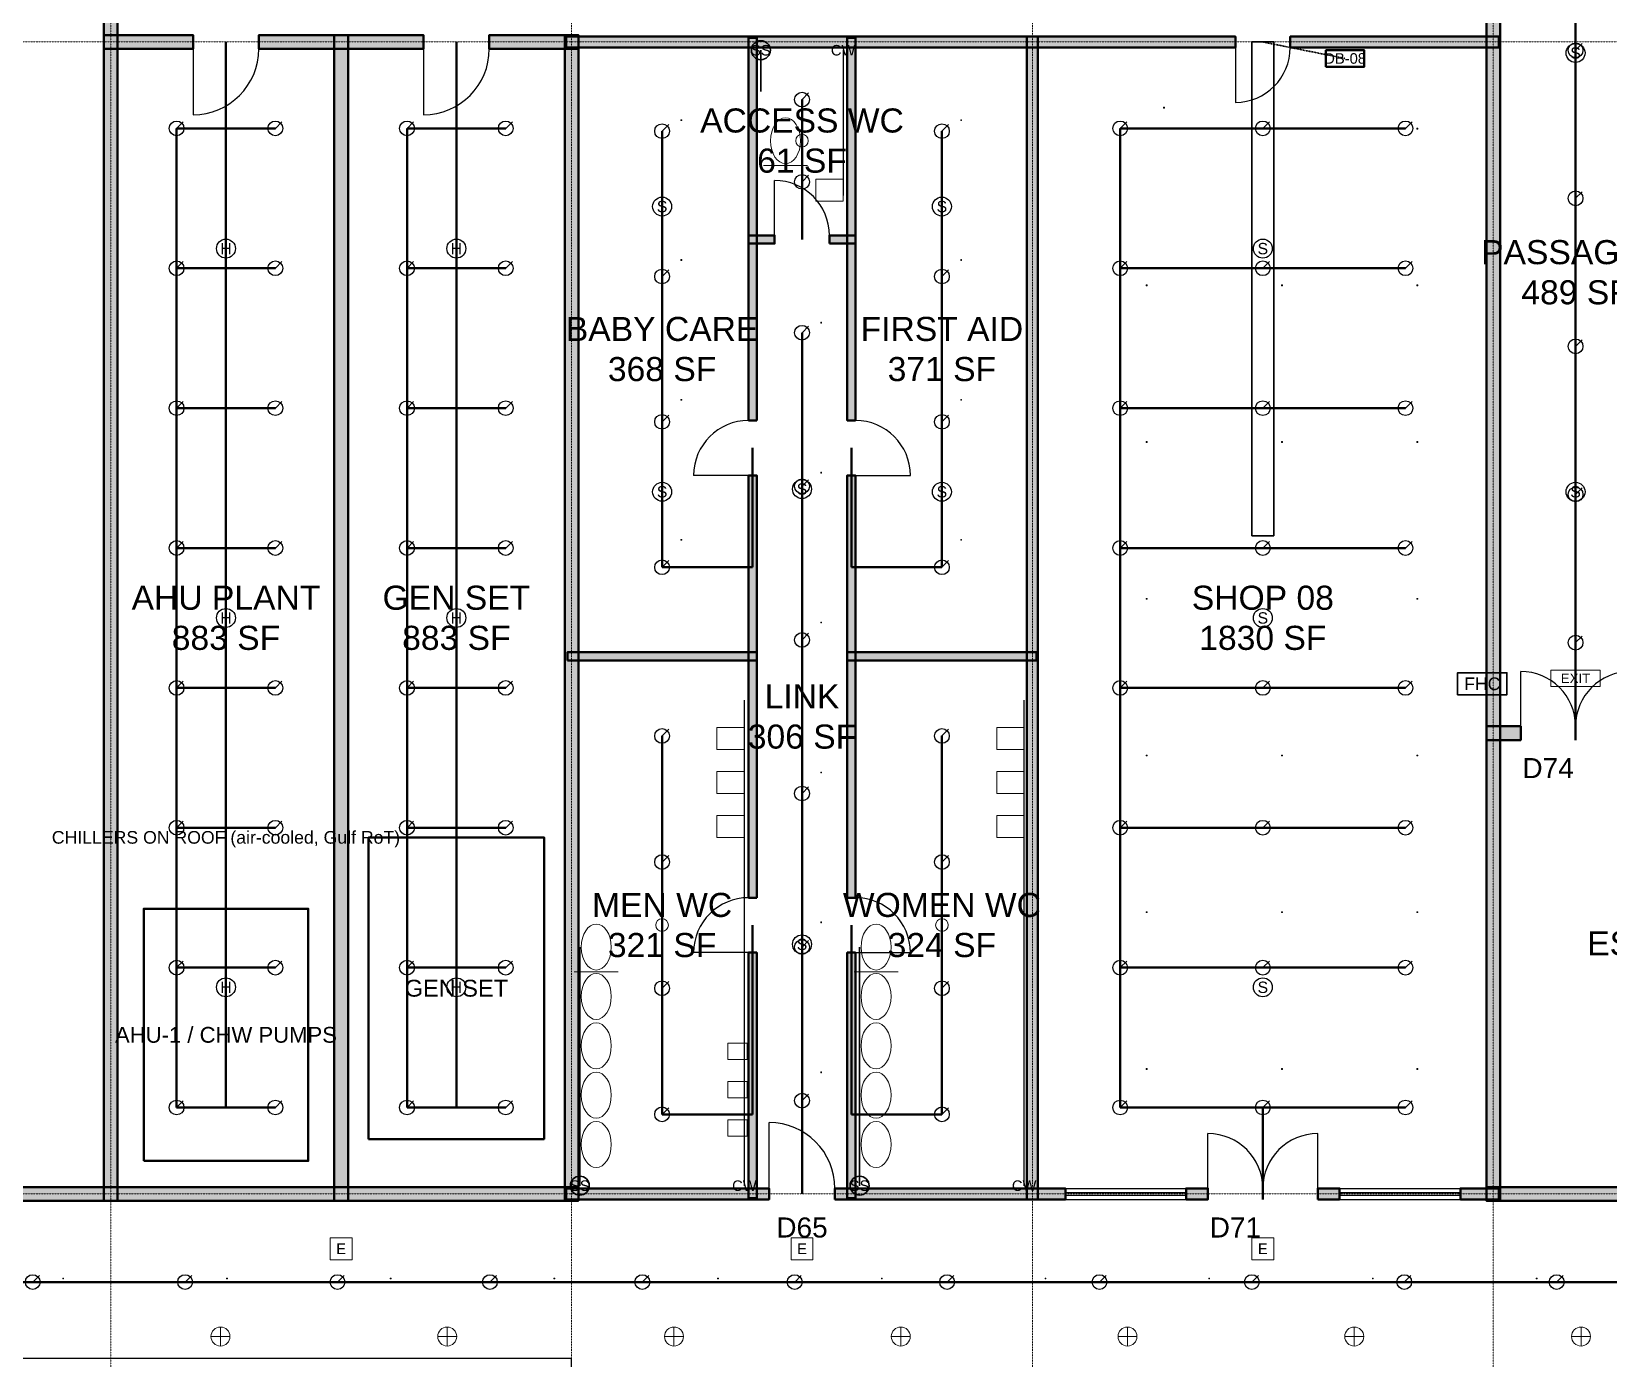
# Model space of a CAD drawing. Header units: inches. Extents: x -108 to 4832, y -12 to 3555.
# Drawn here: x 2471 to 3602, y 1961 to 2913 of the extents above; entities that cross this region are included whole.
import ezdxf
from ezdxf.enums import TextEntityAlignment as Align

# ---------------------------------------------------------------- set-up
doc = ezdxf.new("R2010")
doc.units = ezdxf.units.IN
doc.header["$LTSCALE"] = 0.03937
doc.header["$MEASUREMENT"] = 0
doc.linetypes.add('CENTER', pattern=[5.08, 3.175, -0.635, 0.635, -0.635])
doc.linetypes.add('DASHED', pattern=[1.524, 1.27, -0.254])
for name, color, linetype, lineweight in [('A-ANNO-SYMB', 2, 'Continuous', 18), ('A-AREA-IDEN', 2, 'Continuous', 18), ('A-DOOR', 3, 'Continuous', 25), ('A-FLOR-OTLN', 253, 'Continuous', 25), ('A-GLAZ', 4, 'Continuous', 25), ('A-WALL', 7, 'Continuous', 50), ('A-WALL-PATT', 8, 'Continuous', 9), ('E-ANNO-TEXT', 52, 'Continuous', 18), ('E-DB', 6, 'Continuous', 50), ('E-FALM', 230, 'Continuous', 25), ('E-LITE', 2, 'Continuous', 18), ('E-LITE-EMER', 40, 'Continuous', 18), ('E-TRAY', 210, 'DASHED', 35), ('FP-ANNO-TEXT', 14, 'Continuous', 18), ('FP-HOSE', 20, 'Continuous', 35), ('FP-SPRK-HEAD', 1, 'Continuous', 25), ('FP-SPRK-PIPE', 12, 'Continuous', 50), ('M-ANNO-TEXT', 150, 'Continuous', 18), ('M-HVAC-EQPT', 30, 'Continuous', 50), ('M-HVAC-RCG', 3, 'Continuous', 18), ('M-HVAC-SAD', 5, 'Continuous', 35), ('M-HVAC-SCD', 4, 'Continuous', 18), ('P-ANNO-TEXT', 94, 'Continuous', 18), ('P-DCW', 160, 'Continuous', 25), ('P-FIXT', 90, 'Continuous', 18), ('P-SANR', 34, 'Continuous', 35), ('S-GRID', 1, 'CENTER', 13)]:
    doc.layers.add(name, color=color, linetype=linetype, lineweight=lineweight)
doc.styles.add('NCS-ARIAL', font='arial.ttf')

msp = doc.modelspace()

# ---------------------------------------------------------------- hatches: boundary and pattern name
at = {"layer": 'A-WALL-PATT'}
for points in [[(2532.48031, 2073.8189), (2532.48031, 2964.56693), (2522.6378, 2964.56693), (2522.6378, 2073.8189)], [(3524.6063, 2073.8189), (3524.6063, 2964.56693), (3514.76378, 2964.56693), (3514.76378, 2073.8189)], [(2522.6378, 2900.59055), (2586.61417, 2900.59055), (2586.61417, 2910.43307), (2522.6378, 2910.43307)], [(2633.85827, 2900.59055), (2751.9685, 2900.59055), (2751.9685, 2910.43307), (2633.85827, 2910.43307)], [(2697.83465, 2073.8189), (2697.83465, 2910.43307), (2687.99213, 2910.43307), (2687.99213, 2073.8189)], [(2799.2126, 2900.59055), (2863.18898, 2900.59055), (2863.18898, 2910.43307), (2799.2126, 2910.43307)], [(2863.18898, 2073.8189), (2863.18898, 2910.43307), (2853.34646, 2910.43307), (2853.34646, 2073.8189)], [(2854.33071, 2901.5748), (3334.64567, 2901.5748), (3334.64567, 2909.44882), (2854.33071, 2909.44882)], [(2991.14173, 2633.85827), (2991.14173, 2908.46457), (2985.23622, 2908.46457), (2985.23622, 2633.85827)], [(3062.00787, 2633.85827), (3062.00787, 2908.46457), (3056.10236, 2908.46457), (3056.10236, 2633.85827)], [(3192.91339, 2074.80315), (3192.91339, 2909.44882), (3185.03937, 2909.44882), (3185.03937, 2074.80315)], [(3374.01575, 2901.5748), (3523.62205, 2901.5748), (3523.62205, 2909.44882), (3374.01575, 2909.44882)], [(2985.23622, 2760.82677), (3003.93701, 2760.82677), (3003.93701, 2766.73228), (2985.23622, 2766.73228)], [(3043.30709, 2760.82677), (3062.00787, 2760.82677), (3062.00787, 2766.73228), (3043.30709, 2766.73228)], [(2991.14173, 2291.33858), (2991.14173, 2594.48819), (2985.23622, 2594.48819), (2985.23622, 2291.33858)], [(3062.00787, 2291.33858), (3062.00787, 2594.48819), (3056.10236, 2594.48819), (3056.10236, 2291.33858)], [(2855.31496, 2461.61417), (2991.14173, 2461.61417), (2991.14173, 2467.51969), (2855.31496, 2467.51969)], [(3056.10236, 2461.61417), (3191.92913, 2461.61417), (3191.92913, 2467.51969), (3056.10236, 2467.51969)], [(3514.76378, 2404.52756), (3539.37008, 2404.52756), (3539.37008, 2414.37008), (3514.76378, 2414.37008)], [(2991.14173, 2075.7874), (2991.14173, 2251.9685), (2985.23622, 2251.9685), (2985.23622, 2075.7874)], [(3062.00787, 2075.7874), (3062.00787, 2251.9685), (3056.10236, 2251.9685), (3056.10236, 2075.7874)], [(1861.22047, 2073.8189), (2863.18898, 2073.8189), (2863.18898, 2083.66142), (1861.22047, 2083.66142)], [(2854.33071, 2074.80315), (3000, 2074.80315), (3000, 2082.67717), (2854.33071, 2082.67717)], [(3047.24409, 2074.80315), (3212.59843, 2074.80315), (3212.59843, 2082.67717), (3047.24409, 2082.67717)], [(3299.2126, 2074.80315), (3314.96063, 2074.80315), (3314.96063, 2082.67717), (3299.2126, 2082.67717)], [(3393.70079, 2074.80315), (3409.44882, 2074.80315), (3409.44882, 2082.67717), (3393.70079, 2082.67717)], [(3496.06299, 2074.80315), (3523.62205, 2074.80315), (3523.62205, 2082.67717), (3496.06299, 2082.67717)], [(3514.76378, 2073.8189), (3645.66929, 2073.8189), (3645.66929, 2083.66142), (3514.76378, 2083.66142)]]:
    msp.add_hatch(color=256, dxfattribs=at).paths.add_polyline_path(points)

# ---------------------------------------------------------------- linework, layer by layer
at = {"layer": 'A-DOOR'}
for p, q in [((2586.61417, 2900.59055), (2586.61417, 2853.34646)), ((2751.9685, 2900.59055), (2751.9685, 2853.34646)), ((3334.64567, 2901.5748), (3334.64567, 2862.20472)), ((3003.93701, 2766.73228), (3003.93701, 2806.10236)), ((2985.23622, 2594.48819), (2945.86614, 2594.48819)), ((3062.00787, 2594.48819), (3101.37795, 2594.48819)), ((3539.37008, 2414.37008), (3539.37008, 2453.74016)), ((2985.23622, 2251.9685), (2945.86614, 2251.9685)), ((3062.00787, 2251.9685), (3101.37795, 2251.9685)), ((3000, 2082.67717), (3000, 2129.92126)), ((3314.96063, 2082.67717), (3314.96063, 2122.04724)), ((3393.70079, 2082.67717), (3393.70079, 2122.04724))]:
    msp.add_line(p, q, dxfattribs=at)
for centre, radius, start, end in [((2586.61417, 2900.59055), 47.24409, -90, 0), ((2751.9685, 2900.59055), 47.24409, -90, 0), ((3334.64567, 2901.5748), 39.37008, -90, 0), ((3003.93701, 2766.73228), 39.37008, 0, 90), ((2985.23622, 2594.48819), 39.37008, 90, 180), ((3062.00787, 2594.48819), 39.37008, 0, 90), ((3539.37008, 2414.37008), 39.37008, 0, 90), ((3618.11024, 2414.37008), 39.37008, 90, 180), ((2985.23622, 2251.9685), 39.37008, 90, 180), ((3062.00787, 2251.9685), 39.37008, 0, 90), ((3000, 2082.67717), 47.24409, 0, 90), ((3314.96063, 2082.67717), 39.37008, 0, 90), ((3393.70079, 2082.67717), 39.37008, 90, 180)]:
    msp.add_arc(centre, radius, start, end, dxfattribs=at)
at = {"layer": 'A-FLOR-OTLN'}
msp.add_lwpolyline([(1866.14173, 1724.40945), (2858.26772, 1724.40945), (2858.26772, 1960.62992), (1866.14173, 1960.62992)], close=True, dxfattribs=at)
at = {"layer": 'A-GLAZ'}
for p, q in [((3212.59843, 2082.67717), (3299.2126, 2082.67717)), ((3409.44882, 2082.67717), (3496.06299, 2082.67717)), ((3212.59843, 2079.72441), (3299.2126, 2079.72441)), ((3212.59843, 2077.75591), (3299.2126, 2077.75591)), ((3212.59843, 2074.80315), (3299.2126, 2074.80315)), ((3409.44882, 2079.72441), (3496.06299, 2079.72441)), ((3409.44882, 2077.75591), (3496.06299, 2077.75591)), ((3409.44882, 2074.80315), (3496.06299, 2074.80315))]:
    msp.add_line(p, q, dxfattribs=at)
at = {"layer": 'A-WALL'}
for p, q in [((2586.61417, 2900.59055), (2586.61417, 2910.43307)), ((2633.85827, 2900.59055), (2633.85827, 2910.43307)), ((2751.9685, 2900.59055), (2751.9685, 2910.43307)), ((2799.2126, 2900.59055), (2799.2126, 2910.43307)), ((3334.64567, 2901.5748), (3334.64567, 2909.44882)), ((3374.01575, 2901.5748), (3374.01575, 2909.44882)), ((3003.93701, 2760.82677), (3003.93701, 2766.73228)), ((3043.30709, 2760.82677), (3043.30709, 2766.73228)), ((2991.14173, 2633.85827), (2985.23622, 2633.85827)), ((3062.00787, 2633.85827), (3056.10236, 2633.85827)), ((2991.14173, 2594.48819), (2985.23622, 2594.48819)), ((3062.00787, 2594.48819), (3056.10236, 2594.48819)), ((3539.37008, 2404.52756), (3539.37008, 2414.37008)), ((3578.74016, 2404.52756), (3578.74016, 2414.37008)), ((3578.74016, 2404.52756), (3578.74016, 2414.37008)), ((2991.14173, 2291.33858), (2985.23622, 2291.33858)), ((3062.00787, 2291.33858), (3056.10236, 2291.33858)), ((2991.14173, 2251.9685), (2985.23622, 2251.9685)), ((3062.00787, 2251.9685), (3056.10236, 2251.9685)), ((3000, 2074.80315), (3000, 2082.67717)), ((3047.24409, 2074.80315), (3047.24409, 2082.67717)), ((3212.59843, 2074.80315), (3212.59843, 2082.67717)), ((3299.2126, 2074.80315), (3299.2126, 2082.67717)), ((3314.96063, 2074.80315), (3314.96063, 2082.67717)), ((3354.33071, 2074.80315), (3354.33071, 2082.67717)), ((3354.33071, 2074.80315), (3354.33071, 2082.67717)), ((3393.70079, 2074.80315), (3393.70079, 2082.67717)), ((3409.44882, 2074.80315), (3409.44882, 2082.67717)), ((3496.06299, 2074.80315), (3496.06299, 2082.67717))]:
    msp.add_line(p, q, dxfattribs=at)
for points in [[(2532.48031, 2073.8189), (2532.48031, 2964.56693), (2522.6378, 2964.56693), (2522.6378, 2073.8189)], [(3524.6063, 2073.8189), (3524.6063, 2964.56693), (3514.76378, 2964.56693), (3514.76378, 2073.8189)], [(2522.6378, 2900.59055), (2586.61417, 2900.59055), (2586.61417, 2910.43307), (2522.6378, 2910.43307)], [(2633.85827, 2900.59055), (2751.9685, 2900.59055), (2751.9685, 2910.43307), (2633.85827, 2910.43307)], [(2697.83465, 2073.8189), (2697.83465, 2910.43307), (2687.99213, 2910.43307), (2687.99213, 2073.8189)], [(2799.2126, 2900.59055), (2863.18898, 2900.59055), (2863.18898, 2910.43307), (2799.2126, 2910.43307)], [(2863.18898, 2073.8189), (2863.18898, 2910.43307), (2853.34646, 2910.43307), (2853.34646, 2073.8189)], [(2854.33071, 2901.5748), (3334.64567, 2901.5748), (3334.64567, 2909.44882), (2854.33071, 2909.44882)], [(2991.14173, 2633.85827), (2991.14173, 2908.46457), (2985.23622, 2908.46457), (2985.23622, 2633.85827)], [(3062.00787, 2633.85827), (3062.00787, 2908.46457), (3056.10236, 2908.46457), (3056.10236, 2633.85827)], [(3192.91339, 2074.80315), (3192.91339, 2909.44882), (3185.03937, 2909.44882), (3185.03937, 2074.80315)], [(3374.01575, 2901.5748), (3523.62205, 2901.5748), (3523.62205, 2909.44882), (3374.01575, 2909.44882)], [(2985.23622, 2760.82677), (3003.93701, 2760.82677), (3003.93701, 2766.73228), (2985.23622, 2766.73228)], [(3043.30709, 2760.82677), (3062.00787, 2760.82677), (3062.00787, 2766.73228), (3043.30709, 2766.73228)], [(2991.14173, 2291.33858), (2991.14173, 2594.48819), (2985.23622, 2594.48819), (2985.23622, 2291.33858)], [(3062.00787, 2291.33858), (3062.00787, 2594.48819), (3056.10236, 2594.48819), (3056.10236, 2291.33858)], [(2855.31496, 2461.61417), (2991.14173, 2461.61417), (2991.14173, 2467.51969), (2855.31496, 2467.51969)], [(3056.10236, 2461.61417), (3191.92913, 2461.61417), (3191.92913, 2467.51969), (3056.10236, 2467.51969)], [(3514.76378, 2404.52756), (3539.37008, 2404.52756), (3539.37008, 2414.37008), (3514.76378, 2414.37008)], [(2991.14173, 2075.7874), (2991.14173, 2251.9685), (2985.23622, 2251.9685), (2985.23622, 2075.7874)], [(3062.00787, 2075.7874), (3062.00787, 2251.9685), (3056.10236, 2251.9685), (3056.10236, 2075.7874)], [(1861.22047, 2073.8189), (2863.18898, 2073.8189), (2863.18898, 2083.66142), (1861.22047, 2083.66142)], [(2854.33071, 2074.80315), (3000, 2074.80315), (3000, 2082.67717), (2854.33071, 2082.67717)], [(3047.24409, 2074.80315), (3212.59843, 2074.80315), (3212.59843, 2082.67717), (3047.24409, 2082.67717)], [(3299.2126, 2074.80315), (3314.96063, 2074.80315), (3314.96063, 2082.67717), (3299.2126, 2082.67717)], [(3393.70079, 2074.80315), (3409.44882, 2074.80315), (3409.44882, 2082.67717), (3393.70079, 2082.67717)], [(3496.06299, 2074.80315), (3523.62205, 2074.80315), (3523.62205, 2082.67717), (3496.06299, 2082.67717)], [(3514.76378, 2073.8189), (3645.66929, 2073.8189), (3645.66929, 2083.66142), (3514.76378, 2083.66142)]]:
    msp.add_lwpolyline(points, close=True, dxfattribs=at)
at = {"layer": 'E-DB'}
for points in [[(3399.6063, 2887.79528), (3427.16535, 2887.79528), (3427.16535, 2899.6063), (3399.6063, 2899.6063)], [(2712.59843, 2118.11024), (2838.58268, 2118.11024), (2838.58268, 2334.64567), (2712.59843, 2334.64567)]]:
    msp.add_lwpolyline(points, close=True, dxfattribs=at)
at = {"layer": 'E-FALM'}
for centre in [(3578.74016, 2897.6378), (2923.22835, 2787.40157), (3124.01575, 2787.40157), (2610.23622, 2757.21785), (2775.59055, 2757.21785), (3354.33071, 2757.21785), (2923.22835, 2582.67717), (3023.62205, 2584.64567), (3124.01575, 2582.67717), (3578.74016, 2582.67717), (2610.23622, 2492.12598), (2775.59055, 2492.12598), (3354.33071, 2492.12598), (3023.62205, 2257.87402), (2610.23622, 2227.03412), (2775.59055, 2227.03412), (3354.33071, 2227.03412)]:
    msp.add_circle(centre, 6.80315, dxfattribs=at)
at = {"layer": 'E-LITE'}
for p, q in [((2606.29921, 1969.5748), (2606.29921, 1983.1811)), ((2769.02887, 1969.5748), (2769.02887, 1983.1811)), ((2931.75853, 1969.5748), (2931.75853, 1983.1811)), ((3094.48819, 1969.5748), (3094.48819, 1983.1811)), ((3257.21785, 1969.5748), (3257.21785, 1983.1811)), ((3419.94751, 1969.5748), (3419.94751, 1983.1811)), ((3582.67717, 1969.5748), (3582.67717, 1983.1811)), ((2599.49606, 1976.37795), (2613.10236, 1976.37795)), ((2762.22572, 1976.37795), (2775.83202, 1976.37795)), ((2924.95538, 1976.37795), (2938.56168, 1976.37795)), ((3087.68504, 1976.37795), (3101.29134, 1976.37795)), ((3250.4147, 1976.37795), (3264.021, 1976.37795)), ((3413.14436, 1976.37795), (3426.75066, 1976.37795)), ((3575.87402, 1976.37795), (3589.48031, 1976.37795))]:
    msp.add_line(p, q, dxfattribs=at)
for centre in [(2606.29921, 1976.37795), (2769.02887, 1976.37795), (2931.75853, 1976.37795), (3094.48819, 1976.37795), (3257.21785, 1976.37795), (3419.94751, 1976.37795), (3582.67717, 1976.37795)]:
    msp.add_circle(centre, 6.80315, dxfattribs=at)
at = {"layer": 'E-LITE-EMER'}
for points in [[(3561.02362, 2442.91339), (3596.45669, 2442.91339), (3596.45669, 2454.72441), (3561.02362, 2454.72441)], [(2685.03937, 2031.49606), (2700.7874, 2031.49606), (2700.7874, 2047.24409), (2685.03937, 2047.24409)], [(3015.74803, 2031.49606), (3031.49606, 2031.49606), (3031.49606, 2047.24409), (3015.74803, 2047.24409)], [(3346.45669, 2031.49606), (3362.20472, 2031.49606), (3362.20472, 2047.24409), (3346.45669, 2047.24409)]]:
    msp.add_lwpolyline(points, close=True, dxfattribs=at)
at = {"layer": 'E-TRAY'}
msp.add_line((3354.33071, 2905.51181), (3413.38583, 2893.70079), dxfattribs=at)
at = {"layer": 'FP-HOSE'}
msp.add_lwpolyline([(3494.09449, 2437.00787), (3529.52756, 2437.00787), (3529.52756, 2452.75591), (3494.09449, 2452.75591)], close=True, dxfattribs=at)
at = {"layer": 'FP-SPRK-HEAD'}
for p, q in [((3578.74016, 2899.6063), (3583.50236, 2904.3685)), ((3023.62205, 2864.17323), (3028.38425, 2868.93543)), ((2574.80315, 2843.50394), (2579.56535, 2848.26614)), ((2645.66929, 2843.50394), (2650.4315, 2848.26614)), ((2740.15748, 2843.50394), (2744.91969, 2848.26614)), ((2811.02362, 2843.50394), (2815.78583, 2848.26614)), ((2923.22835, 2841.53543), (2927.99055, 2846.29764)), ((3124.01575, 2841.53543), (3128.77795, 2846.29764)), ((3251.9685, 2843.50394), (3256.73071, 2848.26614)), ((3354.33071, 2843.50394), (3359.09291, 2848.26614)), ((3456.69291, 2843.50394), (3461.45512, 2848.26614)), ((3023.62205, 2805.11811), (3028.38425, 2809.88031)), ((3578.74016, 2793.30709), (3583.50236, 2798.06929)), ((2574.80315, 2743.11024), (2579.56535, 2747.87244)), ((2645.66929, 2743.11024), (2650.4315, 2747.87244)), ((2740.15748, 2743.11024), (2744.91969, 2747.87244)), ((2811.02362, 2743.11024), (2815.78583, 2747.87244)), ((2923.22835, 2737.20472), (2927.99055, 2741.96693)), ((3124.01575, 2737.20472), (3128.77795, 2741.96693)), ((3251.9685, 2743.11024), (3256.73071, 2747.87244)), ((3354.33071, 2743.11024), (3359.09291, 2747.87244)), ((3456.69291, 2743.11024), (3461.45512, 2747.87244)), ((3023.62205, 2696.85039), (3028.38425, 2701.6126)), ((3578.74016, 2687.00787), (3583.50236, 2691.77008)), ((2574.80315, 2642.71654), (2579.56535, 2647.47874)), ((2645.66929, 2642.71654), (2650.4315, 2647.47874)), ((2740.15748, 2642.71654), (2744.91969, 2647.47874)), ((2811.02362, 2642.71654), (2815.78583, 2647.47874)), ((2923.22835, 2632.87402), (2927.99055, 2637.63622)), ((3124.01575, 2632.87402), (3128.77795, 2637.63622)), ((3251.9685, 2642.71654), (3256.73071, 2647.47874)), ((3354.33071, 2642.71654), (3359.09291, 2647.47874)), ((3456.69291, 2642.71654), (3461.45512, 2647.47874)), ((3023.62205, 2586.61417), (3028.38425, 2591.37638)), ((3578.74016, 2580.70866), (3583.50236, 2585.47087)), ((2574.80315, 2542.32283), (2579.56535, 2547.08504)), ((2645.66929, 2542.32283), (2650.4315, 2547.08504)), ((2740.15748, 2542.32283), (2744.91969, 2547.08504)), ((2811.02362, 2542.32283), (2815.78583, 2547.08504)), ((3251.9685, 2542.32283), (3256.73071, 2547.08504)), ((3354.33071, 2542.32283), (3359.09291, 2547.08504)), ((3456.69291, 2542.32283), (3461.45512, 2547.08504)), ((2923.22835, 2528.54331), (2927.99055, 2533.30551)), ((3124.01575, 2528.54331), (3128.77795, 2533.30551)), ((3023.62205, 2476.37795), (3028.38425, 2481.14016)), ((3578.74016, 2474.40945), (3583.50236, 2479.17165)), ((2574.80315, 2441.92913), (2579.56535, 2446.69134)), ((2645.66929, 2441.92913), (2650.4315, 2446.69134)), ((2740.15748, 2441.92913), (2744.91969, 2446.69134)), ((2811.02362, 2441.92913), (2815.78583, 2446.69134)), ((3251.9685, 2441.92913), (3256.73071, 2446.69134)), ((3354.33071, 2441.92913), (3359.09291, 2446.69134)), ((3456.69291, 2441.92913), (3461.45512, 2446.69134)), ((2923.22835, 2407.48031), (2927.99055, 2412.24252)), ((3124.01575, 2407.48031), (3128.77795, 2412.24252)), ((3023.62205, 2366.14173), (3028.38425, 2370.90394)), ((2574.80315, 2341.53543), (2579.56535, 2346.29764)), ((2645.66929, 2341.53543), (2650.4315, 2346.29764)), ((2740.15748, 2341.53543), (2744.91969, 2346.29764)), ((2811.02362, 2341.53543), (2815.78583, 2346.29764)), ((3251.9685, 2341.53543), (3256.73071, 2346.29764)), ((3354.33071, 2341.53543), (3359.09291, 2346.29764)), ((3456.69291, 2341.53543), (3461.45512, 2346.29764)), ((2923.22835, 2316.92913), (2927.99055, 2321.69134)), ((3124.01575, 2316.92913), (3128.77795, 2321.69134)), ((3023.62205, 2255.90551), (3028.38425, 2260.66772)), ((2574.80315, 2241.14173), (2579.56535, 2245.90394)), ((2645.66929, 2241.14173), (2650.4315, 2245.90394)), ((2740.15748, 2241.14173), (2744.91969, 2245.90394)), ((2811.02362, 2241.14173), (2815.78583, 2245.90394)), ((3251.9685, 2241.14173), (3256.73071, 2245.90394)), ((3354.33071, 2241.14173), (3359.09291, 2245.90394)), ((3456.69291, 2241.14173), (3461.45512, 2245.90394)), ((2923.22835, 2226.37795), (2927.99055, 2231.14016)), ((3124.01575, 2226.37795), (3128.77795, 2231.14016)), ((3023.62205, 2145.66929), (3028.38425, 2150.4315)), ((2574.80315, 2140.74803), (2579.56535, 2145.51024)), ((2645.66929, 2140.74803), (2650.4315, 2145.51024)), ((2740.15748, 2140.74803), (2744.91969, 2145.51024)), ((2811.02362, 2140.74803), (2815.78583, 2145.51024)), ((2923.22835, 2135.82677), (2927.99055, 2140.58898)), ((3124.01575, 2135.82677), (3128.77795, 2140.58898)), ((3251.9685, 2140.74803), (3256.73071, 2145.51024)), ((3354.33071, 2140.74803), (3359.09291, 2145.51024)), ((3456.69291, 2140.74803), (3461.45512, 2145.51024)), ((2471.56605, 2015.46682), (2476.32826, 2020.22902)), ((2580.92738, 2015.46682), (2585.68959, 2020.22902)), ((2690.28871, 2015.46682), (2695.05092, 2020.22902)), ((2799.65004, 2015.46682), (2804.41225, 2020.22902)), ((2909.01137, 2015.46682), (2913.77358, 2020.22902)), ((3018.3727, 2015.46682), (3023.13491, 2020.22902)), ((3127.73403, 2015.46682), (3132.49624, 2020.22902)), ((3237.09536, 2015.46682), (3241.85757, 2020.22902)), ((3346.45669, 2015.46682), (3351.2189, 2020.22902)), ((3455.81802, 2015.46682), (3460.58023, 2020.22902)), ((3565.17935, 2015.46682), (3569.94156, 2020.22902))]:
    msp.add_line(p, q, dxfattribs=at)
for centre in [(3578.74016, 2899.6063), (3023.62205, 2864.17323), (2574.80315, 2843.50394), (2645.66929, 2843.50394), (2740.15748, 2843.50394), (2811.02362, 2843.50394), (2923.22835, 2841.53543), (3124.01575, 2841.53543), (3251.9685, 2843.50394), (3354.33071, 2843.50394), (3456.69291, 2843.50394), (3023.62205, 2805.11811), (3578.74016, 2793.30709), (2574.80315, 2743.11024), (2645.66929, 2743.11024), (2740.15748, 2743.11024), (2811.02362, 2743.11024), (2923.22835, 2737.20472), (3124.01575, 2737.20472), (3251.9685, 2743.11024), (3354.33071, 2743.11024), (3456.69291, 2743.11024), (3023.62205, 2696.85039), (3578.74016, 2687.00787), (2574.80315, 2642.71654), (2645.66929, 2642.71654), (2740.15748, 2642.71654), (2811.02362, 2642.71654), (2923.22835, 2632.87402), (3124.01575, 2632.87402), (3251.9685, 2642.71654), (3354.33071, 2642.71654), (3456.69291, 2642.71654), (3023.62205, 2586.61417), (3578.74016, 2580.70866), (2574.80315, 2542.32283), (2645.66929, 2542.32283), (2740.15748, 2542.32283), (2811.02362, 2542.32283), (3251.9685, 2542.32283), (3354.33071, 2542.32283), (3456.69291, 2542.32283), (2923.22835, 2528.54331), (3124.01575, 2528.54331), (3023.62205, 2476.37795), (3578.74016, 2474.40945), (2574.80315, 2441.92913), (2645.66929, 2441.92913), (2740.15748, 2441.92913), (2811.02362, 2441.92913), (3251.9685, 2441.92913), (3354.33071, 2441.92913), (3456.69291, 2441.92913), (2923.22835, 2407.48031), (3124.01575, 2407.48031), (3023.62205, 2366.14173), (2574.80315, 2341.53543), (2645.66929, 2341.53543), (2740.15748, 2341.53543), (2811.02362, 2341.53543), (3251.9685, 2341.53543), (3354.33071, 2341.53543), (3456.69291, 2341.53543), (2923.22835, 2316.92913), (3124.01575, 2316.92913), (3023.62205, 2255.90551), (2574.80315, 2241.14173), (2645.66929, 2241.14173), (2740.15748, 2241.14173), (2811.02362, 2241.14173), (3251.9685, 2241.14173), (3354.33071, 2241.14173), (3456.69291, 2241.14173), (2923.22835, 2226.37795), (3124.01575, 2226.37795), (3023.62205, 2145.66929), (2574.80315, 2140.74803), (2645.66929, 2140.74803), (2740.15748, 2140.74803), (2811.02362, 2140.74803), (2923.22835, 2135.82677), (3124.01575, 2135.82677), (3251.9685, 2140.74803), (3354.33071, 2140.74803), (3456.69291, 2140.74803), (2471.56605, 2015.46682), (2580.92738, 2015.46682), (2690.28871, 2015.46682), (2799.65004, 2015.46682), (2909.01137, 2015.46682), (3018.3727, 2015.46682), (3127.73403, 2015.46682), (3237.09536, 2015.46682), (3346.45669, 2015.46682), (3455.81802, 2015.46682), (3565.17935, 2015.46682)]:
    msp.add_circle(centre, 5.29134, dxfattribs=at)
at = {"layer": 'FP-SPRK-PIPE'}
for p, q in [((3578.74016, 2899.6063), (3578.74016, 3005.90551)), ((2610.23622, 2140.74803), (2610.23622, 2905.51181)), ((2775.59055, 2140.74803), (2775.59055, 2905.51181)), ((3578.74016, 2793.30709), (3578.74016, 2899.6063)), ((3023.62205, 2805.11811), (3023.62205, 2864.17323)), ((2574.80315, 2843.50394), (2645.66929, 2843.50394)), ((2574.80315, 2743.11024), (2574.80315, 2843.50394)), ((2740.15748, 2843.50394), (2811.02362, 2843.50394)), ((2740.15748, 2743.11024), (2740.15748, 2843.50394)), ((2923.22835, 2737.20472), (2923.22835, 2841.53543)), ((3124.01575, 2737.20472), (3124.01575, 2841.53543)), ((3251.9685, 2843.50394), (3354.33071, 2843.50394)), ((3251.9685, 2743.11024), (3251.9685, 2843.50394)), ((3354.33071, 2843.50394), (3456.69291, 2843.50394)), ((3023.62205, 2805.11811), (3023.62205, 2805.11811)), ((3023.62205, 2805.11811), (3023.62205, 2763.77953)), ((3578.74016, 2687.00787), (3578.74016, 2793.30709)), ((2574.80315, 2743.11024), (2645.66929, 2743.11024)), ((2574.80315, 2642.71654), (2574.80315, 2743.11024)), ((2740.15748, 2743.11024), (2811.02362, 2743.11024)), ((2740.15748, 2642.71654), (2740.15748, 2743.11024)), ((3251.9685, 2743.11024), (3354.33071, 2743.11024)), ((3251.9685, 2642.71654), (3251.9685, 2743.11024)), ((3354.33071, 2743.11024), (3456.69291, 2743.11024)), ((2923.22835, 2632.87402), (2923.22835, 2737.20472)), ((3124.01575, 2632.87402), (3124.01575, 2737.20472)), ((3023.62205, 2586.61417), (3023.62205, 2696.85039)), ((3578.74016, 2580.70866), (3578.74016, 2687.00787)), ((2574.80315, 2642.71654), (2645.66929, 2642.71654)), ((2574.80315, 2542.32283), (2574.80315, 2642.71654)), ((2740.15748, 2642.71654), (2811.02362, 2642.71654)), ((2740.15748, 2542.32283), (2740.15748, 2642.71654)), ((3251.9685, 2642.71654), (3354.33071, 2642.71654)), ((3251.9685, 2542.32283), (3251.9685, 2642.71654)), ((3354.33071, 2642.71654), (3456.69291, 2642.71654)), ((2923.22835, 2528.54331), (2923.22835, 2632.87402)), ((3124.01575, 2528.54331), (3124.01575, 2632.87402)), ((2988.18898, 2528.54331), (2988.18898, 2614.17323)), ((3059.05512, 2528.54331), (3059.05512, 2614.17323)), ((3023.62205, 2476.37795), (3023.62205, 2586.61417)), ((3578.74016, 2474.40945), (3578.74016, 2580.70866)), ((2574.80315, 2542.32283), (2645.66929, 2542.32283)), ((2574.80315, 2441.92913), (2574.80315, 2542.32283)), ((2740.15748, 2542.32283), (2811.02362, 2542.32283)), ((2740.15748, 2441.92913), (2740.15748, 2542.32283)), ((3251.9685, 2542.32283), (3354.33071, 2542.32283)), ((3251.9685, 2441.92913), (3251.9685, 2542.32283)), ((3354.33071, 2542.32283), (3456.69291, 2542.32283)), ((2923.22835, 2528.54331), (2988.18898, 2528.54331)), ((3124.01575, 2528.54331), (3059.05512, 2528.54331)), ((3023.62205, 2366.14173), (3023.62205, 2476.37795)), ((3578.74016, 2474.40945), (3578.74016, 2474.40945)), ((3578.74016, 2474.40945), (3578.74016, 2409.44882)), ((2574.80315, 2441.92913), (2645.66929, 2441.92913)), ((2574.80315, 2341.53543), (2574.80315, 2441.92913)), ((2740.15748, 2441.92913), (2811.02362, 2441.92913)), ((2740.15748, 2341.53543), (2740.15748, 2441.92913)), ((3251.9685, 2441.92913), (3354.33071, 2441.92913)), ((3251.9685, 2341.53543), (3251.9685, 2441.92913)), ((3354.33071, 2441.92913), (3456.69291, 2441.92913)), ((2923.22835, 2316.92913), (2923.22835, 2407.48031)), ((3124.01575, 2316.92913), (3124.01575, 2407.48031)), ((3023.62205, 2255.90551), (3023.62205, 2366.14173)), ((2574.80315, 2341.53543), (2645.66929, 2341.53543)), ((2574.80315, 2241.14173), (2574.80315, 2341.53543)), ((2740.15748, 2341.53543), (2811.02362, 2341.53543)), ((2740.15748, 2241.14173), (2740.15748, 2341.53543)), ((3251.9685, 2341.53543), (3354.33071, 2341.53543)), ((3251.9685, 2241.14173), (3251.9685, 2341.53543)), ((3354.33071, 2341.53543), (3456.69291, 2341.53543)), ((2923.22835, 2226.37795), (2923.22835, 2316.92913)), ((3124.01575, 2226.37795), (3124.01575, 2316.92913)), ((2988.18898, 2135.82677), (2988.18898, 2271.65354)), ((3059.05512, 2135.82677), (3059.05512, 2271.65354)), ((3023.62205, 2145.66929), (3023.62205, 2255.90551)), ((2574.80315, 2241.14173), (2645.66929, 2241.14173)), ((2574.80315, 2140.74803), (2574.80315, 2241.14173)), ((2740.15748, 2241.14173), (2811.02362, 2241.14173)), ((2740.15748, 2140.74803), (2740.15748, 2241.14173)), ((3251.9685, 2241.14173), (3354.33071, 2241.14173)), ((3251.9685, 2140.74803), (3251.9685, 2241.14173)), ((3354.33071, 2241.14173), (3456.69291, 2241.14173)), ((2923.22835, 2135.82677), (2923.22835, 2226.37795)), ((3124.01575, 2135.82677), (3124.01575, 2226.37795)), ((2574.80315, 2140.74803), (2645.66929, 2140.74803)), ((2574.80315, 2140.74803), (2610.23622, 2140.74803)), ((2740.15748, 2140.74803), (2811.02362, 2140.74803)), ((2740.15748, 2140.74803), (2775.59055, 2140.74803)), ((3023.62205, 2145.66929), (3023.62205, 2145.66929)), ((3023.62205, 2145.66929), (3023.62205, 2078.74016)), ((3251.9685, 2140.74803), (3354.33071, 2140.74803)), ((3251.9685, 2140.74803), (3354.33071, 2140.74803)), ((3354.33071, 2140.74803), (3456.69291, 2140.74803)), ((3354.33071, 2140.74803), (3354.33071, 2078.74016)), ((2923.22835, 2135.82677), (2988.18898, 2135.82677)), ((3124.01575, 2135.82677), (3059.05512, 2135.82677)), ((2362.20472, 2015.46682), (2471.56605, 2015.46682)), ((2471.56605, 2015.46682), (2580.92738, 2015.46682)), ((2580.92738, 2015.46682), (2690.28871, 2015.46682)), ((2690.28871, 2015.46682), (2799.65004, 2015.46682)), ((2799.65004, 2015.46682), (2909.01137, 2015.46682)), ((2909.01137, 2015.46682), (3018.3727, 2015.46682)), ((3018.3727, 2015.46682), (3127.73403, 2015.46682)), ((3127.73403, 2015.46682), (3237.09536, 2015.46682)), ((3237.09536, 2015.46682), (3346.45669, 2015.46682)), ((3346.45669, 2015.46682), (3455.81802, 2015.46682)), ((3455.81802, 2015.46682), (3565.17935, 2015.46682)), ((3565.17935, 2015.46682), (3674.54068, 2015.46682))]:
    msp.add_line(p, q, dxfattribs=at)
at = {"layer": 'M-HVAC-EQPT'}
msp.add_lwpolyline([(2551.1811, 2102.3622), (2669.29134, 2102.3622), (2669.29134, 2283.46457), (2551.1811, 2283.46457)], close=True, dxfattribs=at)
at = {"layer": 'M-HVAC-RCG'}
for p, q in [((3283.10745, 2857.9106), (3283.82169, 2858.62484)), ((3283.10745, 2858.62484), (3283.82169, 2857.9106)), ((3023.32445, 2834.34807), (3023.91965, 2834.94327)), ((3023.32445, 2834.94327), (3023.91965, 2834.34807)), ((2922.93075, 2271.35594), (2923.52595, 2271.95114)), ((2922.93075, 2271.95114), (2923.52595, 2271.35594)), ((3123.71815, 2271.35594), (3124.31335, 2271.95114)), ((3123.71815, 2271.95114), (3124.31335, 2271.35594))]:
    msp.add_line(p, q, dxfattribs=at)
for points in [[(3283.10745, 2857.9106), (3283.82169, 2857.9106), (3283.82169, 2858.62484), (3283.10745, 2858.62484)], [(3023.32445, 2834.34807), (3023.91965, 2834.34807), (3023.91965, 2834.94327), (3023.32445, 2834.94327)], [(2922.93075, 2271.35594), (2923.52595, 2271.35594), (2923.52595, 2271.95114), (2922.93075, 2271.95114)], [(3123.71815, 2271.35594), (3124.31335, 2271.35594), (3124.31335, 2271.95114), (3123.71815, 2271.95114)]]:
    msp.add_lwpolyline(points, close=True, dxfattribs=at)
at = {"layer": 'M-HVAC-SAD'}
msp.add_lwpolyline([(3346.45669, 2551.1811), (3362.20472, 2551.1811), (3362.20472, 2905.51181), (3346.45669, 2905.51181)], close=True, dxfattribs=at)
at = {"layer": 'M-HVAC-SCD'}
for p, q in [((2936.71027, 2849.11185), (2937.30547, 2849.70705)), ((2936.71027, 2849.70705), (2937.30547, 2849.11185)), ((3137.49767, 2849.11185), (3138.09288, 2849.70705)), ((3137.49767, 2849.70705), (3138.09288, 2849.11185)), ((3270.69977, 2843.06573), (3271.29498, 2843.66093)), ((3270.69977, 2843.66093), (3271.29498, 2843.06573)), ((3367.81264, 2843.06573), (3368.40784, 2843.66093)), ((3367.81264, 2843.66093), (3368.40784, 2843.06573)), ((3464.9255, 2843.06573), (3465.5207, 2843.66093)), ((3464.9255, 2843.66093), (3465.5207, 2843.06573)), ((2936.71027, 2748.71815), (2937.30547, 2749.31335)), ((2936.71027, 2749.31335), (2937.30547, 2748.71815)), ((3137.49767, 2748.71815), (3138.09288, 2749.31335)), ((3137.49767, 2749.31335), (3138.09288, 2748.71815)), ((3270.69977, 2730.57979), (3271.29498, 2731.17499)), ((3270.69977, 2731.17499), (3271.29498, 2730.57979)), ((3367.81264, 2730.57979), (3368.40784, 2731.17499)), ((3367.81264, 2731.17499), (3368.40784, 2730.57979)), ((3464.9255, 2730.57979), (3465.5207, 2731.17499)), ((3464.9255, 2731.17499), (3465.5207, 2730.57979)), ((3037.10397, 2703.77064), (3037.69918, 2704.36584)), ((3037.10397, 2704.36584), (3037.69918, 2703.77064)), ((2936.71027, 2648.32445), (2937.30547, 2648.91965)), ((2936.71027, 2648.91965), (2937.30547, 2648.32445)), ((3137.49767, 2648.32445), (3138.09288, 2648.91965)), ((3137.49767, 2648.91965), (3138.09288, 2648.32445)), ((3270.69977, 2618.09385), (3271.29498, 2618.68905)), ((3270.69977, 2618.68905), (3271.29498, 2618.09385)), ((3367.81264, 2618.09385), (3368.40784, 2618.68905)), ((3367.81264, 2618.68905), (3368.40784, 2618.09385)), ((3464.9255, 2618.09385), (3465.5207, 2618.68905)), ((3464.9255, 2618.68905), (3465.5207, 2618.09385)), ((3037.10397, 2596.15909), (3037.69918, 2596.75429)), ((3037.10397, 2596.75429), (3037.69918, 2596.15909)), ((2936.71027, 2547.93075), (2937.30547, 2548.52595)), ((2936.71027, 2548.52595), (2937.30547, 2547.93075)), ((3137.49767, 2547.93075), (3138.09288, 2548.52595)), ((3137.49767, 2548.52595), (3138.09288, 2547.93075)), ((3270.69977, 2505.60791), (3271.29498, 2506.20311)), ((3270.69977, 2506.20311), (3271.29498, 2505.60791)), ((3367.81264, 2505.60791), (3368.40784, 2506.20311)), ((3367.81264, 2506.20311), (3368.40784, 2505.60791)), ((3464.9255, 2505.60791), (3465.5207, 2506.20311)), ((3464.9255, 2506.20311), (3465.5207, 2505.60791)), ((3037.10397, 2488.54754), (3037.69918, 2489.14274)), ((3037.10397, 2489.14274), (3037.69918, 2488.54754)), ((3270.69977, 2393.12197), (3271.29498, 2393.71717)), ((3270.69977, 2393.71717), (3271.29498, 2393.12197)), ((3367.81264, 2393.12197), (3368.40784, 2393.71717)), ((3367.81264, 2393.71717), (3368.40784, 2393.12197)), ((3464.9255, 2393.12197), (3465.5207, 2393.71717)), ((3464.9255, 2393.71717), (3465.5207, 2393.12197)), ((3037.10397, 2380.936), (3037.69918, 2381.5312)), ((3037.10397, 2381.5312), (3037.69918, 2380.936)), ((3270.69977, 2280.63603), (3271.29498, 2281.23123)), ((3270.69977, 2281.23123), (3271.29498, 2280.63603)), ((3367.81264, 2280.63603), (3368.40784, 2281.23123)), ((3367.81264, 2281.23123), (3368.40784, 2280.63603)), ((3464.9255, 2280.63603), (3465.5207, 2281.23123)), ((3464.9255, 2281.23123), (3465.5207, 2280.63603)), ((3037.10397, 2273.32445), (3037.69918, 2273.91965)), ((3037.10397, 2273.91965), (3037.69918, 2273.32445)), ((3037.10397, 2165.7129), (3037.69918, 2166.3081)), ((3037.10397, 2166.3081), (3037.69918, 2165.7129)), ((3270.69977, 2168.15009), (3271.29498, 2168.74529)), ((3270.69977, 2168.74529), (3271.29498, 2168.15009)), ((3367.81264, 2168.15009), (3368.40784, 2168.74529)), ((3367.81264, 2168.74529), (3368.40784, 2168.15009)), ((3464.9255, 2168.15009), (3465.5207, 2168.74529)), ((3464.9255, 2168.74529), (3465.5207, 2168.15009)), ((2493.16697, 2017.72178), (2493.76217, 2018.31698)), ((2493.16697, 2018.31698), (2493.76217, 2017.72178)), ((2610.64728, 2017.72178), (2611.24248, 2018.31698)), ((2610.64728, 2018.31698), (2611.24248, 2017.72178)), ((2728.1276, 2017.72178), (2728.7228, 2018.31698)), ((2728.1276, 2018.31698), (2728.7228, 2017.72178)), ((2845.60791, 2017.72178), (2846.20311, 2018.31698)), ((2845.60791, 2018.31698), (2846.20311, 2017.72178)), ((2963.08823, 2017.72178), (2963.68343, 2018.31698)), ((2963.08823, 2018.31698), (2963.68343, 2017.72178)), ((3080.56854, 2017.72178), (3081.16374, 2018.31698)), ((3080.56854, 2018.31698), (3081.16374, 2017.72178)), ((3198.04886, 2017.72178), (3198.64406, 2018.31698)), ((3198.04886, 2018.31698), (3198.64406, 2017.72178)), ((3315.52917, 2017.72178), (3316.12437, 2018.31698)), ((3315.52917, 2018.31698), (3316.12437, 2017.72178)), ((3433.00949, 2017.72178), (3433.60469, 2018.31698)), ((3433.00949, 2018.31698), (3433.60469, 2017.72178)), ((3550.4898, 2017.72178), (3551.085, 2018.31698)), ((3550.4898, 2018.31698), (3551.085, 2017.72178))]:
    msp.add_line(p, q, dxfattribs=at)
for points in [[(2936.71027, 2849.11185), (2937.30547, 2849.11185), (2937.30547, 2849.70705), (2936.71027, 2849.70705)], [(3137.49767, 2849.11185), (3138.09288, 2849.11185), (3138.09288, 2849.70705), (3137.49767, 2849.70705)], [(3270.69977, 2843.06573), (3271.29498, 2843.06573), (3271.29498, 2843.66093), (3270.69977, 2843.66093)], [(3367.81264, 2843.06573), (3368.40784, 2843.06573), (3368.40784, 2843.66093), (3367.81264, 2843.66093)], [(3464.9255, 2843.06573), (3465.5207, 2843.06573), (3465.5207, 2843.66093), (3464.9255, 2843.66093)], [(2936.71027, 2748.71815), (2937.30547, 2748.71815), (2937.30547, 2749.31335), (2936.71027, 2749.31335)], [(3137.49767, 2748.71815), (3138.09288, 2748.71815), (3138.09288, 2749.31335), (3137.49767, 2749.31335)], [(3270.69977, 2730.57979), (3271.29498, 2730.57979), (3271.29498, 2731.17499), (3270.69977, 2731.17499)], [(3367.81264, 2730.57979), (3368.40784, 2730.57979), (3368.40784, 2731.17499), (3367.81264, 2731.17499)], [(3464.9255, 2730.57979), (3465.5207, 2730.57979), (3465.5207, 2731.17499), (3464.9255, 2731.17499)], [(3037.10397, 2703.77064), (3037.69918, 2703.77064), (3037.69918, 2704.36584), (3037.10397, 2704.36584)], [(2936.71027, 2648.32445), (2937.30547, 2648.32445), (2937.30547, 2648.91965), (2936.71027, 2648.91965)], [(3137.49767, 2648.32445), (3138.09288, 2648.32445), (3138.09288, 2648.91965), (3137.49767, 2648.91965)], [(3270.69977, 2618.09385), (3271.29498, 2618.09385), (3271.29498, 2618.68905), (3270.69977, 2618.68905)], [(3367.81264, 2618.09385), (3368.40784, 2618.09385), (3368.40784, 2618.68905), (3367.81264, 2618.68905)], [(3464.9255, 2618.09385), (3465.5207, 2618.09385), (3465.5207, 2618.68905), (3464.9255, 2618.68905)], [(3037.10397, 2596.15909), (3037.69918, 2596.15909), (3037.69918, 2596.75429), (3037.10397, 2596.75429)], [(2936.71027, 2547.93075), (2937.30547, 2547.93075), (2937.30547, 2548.52595), (2936.71027, 2548.52595)], [(3137.49767, 2547.93075), (3138.09288, 2547.93075), (3138.09288, 2548.52595), (3137.49767, 2548.52595)], [(3270.69977, 2505.60791), (3271.29498, 2505.60791), (3271.29498, 2506.20311), (3270.69977, 2506.20311)], [(3367.81264, 2505.60791), (3368.40784, 2505.60791), (3368.40784, 2506.20311), (3367.81264, 2506.20311)], [(3464.9255, 2505.60791), (3465.5207, 2505.60791), (3465.5207, 2506.20311), (3464.9255, 2506.20311)], [(3037.10397, 2488.54754), (3037.69918, 2488.54754), (3037.69918, 2489.14274), (3037.10397, 2489.14274)], [(3270.69977, 2393.12197), (3271.29498, 2393.12197), (3271.29498, 2393.71717), (3270.69977, 2393.71717)], [(3367.81264, 2393.12197), (3368.40784, 2393.12197), (3368.40784, 2393.71717), (3367.81264, 2393.71717)], [(3464.9255, 2393.12197), (3465.5207, 2393.12197), (3465.5207, 2393.71717), (3464.9255, 2393.71717)], [(3037.10397, 2380.936), (3037.69918, 2380.936), (3037.69918, 2381.5312), (3037.10397, 2381.5312)], [(3270.69977, 2280.63603), (3271.29498, 2280.63603), (3271.29498, 2281.23123), (3270.69977, 2281.23123)], [(3367.81264, 2280.63603), (3368.40784, 2280.63603), (3368.40784, 2281.23123), (3367.81264, 2281.23123)], [(3464.9255, 2280.63603), (3465.5207, 2280.63603), (3465.5207, 2281.23123), (3464.9255, 2281.23123)], [(3037.10397, 2273.32445), (3037.69918, 2273.32445), (3037.69918, 2273.91965), (3037.10397, 2273.91965)], [(3037.10397, 2165.7129), (3037.69918, 2165.7129), (3037.69918, 2166.3081), (3037.10397, 2166.3081)], [(3270.69977, 2168.15009), (3271.29498, 2168.15009), (3271.29498, 2168.74529), (3270.69977, 2168.74529)], [(3367.81264, 2168.15009), (3368.40784, 2168.15009), (3368.40784, 2168.74529), (3367.81264, 2168.74529)], [(3464.9255, 2168.15009), (3465.5207, 2168.15009), (3465.5207, 2168.74529), (3464.9255, 2168.74529)], [(2493.16697, 2017.72178), (2493.76217, 2017.72178), (2493.76217, 2018.31698), (2493.16697, 2018.31698)], [(2610.64728, 2017.72178), (2611.24248, 2017.72178), (2611.24248, 2018.31698), (2610.64728, 2018.31698)], [(2728.1276, 2017.72178), (2728.7228, 2017.72178), (2728.7228, 2018.31698), (2728.1276, 2018.31698)], [(2845.60791, 2017.72178), (2846.20311, 2017.72178), (2846.20311, 2018.31698), (2845.60791, 2018.31698)], [(2963.08823, 2017.72178), (2963.68343, 2017.72178), (2963.68343, 2018.31698), (2963.08823, 2018.31698)], [(3080.56854, 2017.72178), (3081.16374, 2017.72178), (3081.16374, 2018.31698), (3080.56854, 2018.31698)], [(3198.04886, 2017.72178), (3198.64406, 2017.72178), (3198.64406, 2018.31698), (3198.04886, 2018.31698)], [(3315.52917, 2017.72178), (3316.12437, 2017.72178), (3316.12437, 2018.31698), (3315.52917, 2018.31698)], [(3433.00949, 2017.72178), (3433.60469, 2017.72178), (3433.60469, 2018.31698), (3433.00949, 2018.31698)], [(3550.4898, 2017.72178), (3551.085, 2017.72178), (3551.085, 2018.31698), (3550.4898, 2018.31698)]]:
    msp.add_lwpolyline(points, close=True, dxfattribs=at)
at = {"layer": 'P-DCW'}
for p, q in [((3053.14961, 2899.6063), (3053.14961, 2795.27559)), ((2982.28346, 2084.64567), (2982.28346, 2433.07087)), ((3183.07087, 2084.64567), (3183.07087, 2433.07087))]:
    msp.add_line(p, q, dxfattribs=at)
at = {"layer": 'P-FIXT'}
for p, q in [((2996.06299, 2816.92913), (3027.55906, 2816.92913)), ((2860.23622, 2238.18898), (2891.73228, 2238.18898)), ((3061.02362, 2238.18898), (3092.51969, 2238.18898))]:
    msp.add_line(p, q, dxfattribs=at)
for points in [[(3033.46457, 2791.33858), (3053.14961, 2791.33858), (3053.14961, 2807.08661), (3033.46457, 2807.08661)], [(2962.59843, 2397.6378), (2982.28346, 2397.6378), (2982.28346, 2413.38583), (2962.59843, 2413.38583)], [(3163.38583, 2397.6378), (3183.07087, 2397.6378), (3183.07087, 2413.38583), (3163.38583, 2413.38583)], [(2962.59843, 2366.14173), (2982.28346, 2366.14173), (2982.28346, 2381.88976), (2962.59843, 2381.88976)], [(3163.38583, 2366.14173), (3183.07087, 2366.14173), (3183.07087, 2381.88976), (3163.38583, 2381.88976)], [(2962.59843, 2334.64567), (2982.28346, 2334.64567), (2982.28346, 2350.3937), (2962.59843, 2350.3937)], [(3163.38583, 2334.64567), (3183.07087, 2334.64567), (3183.07087, 2350.3937), (3163.38583, 2350.3937)], [(2970.47244, 2175.19685), (2984.25197, 2175.19685), (2984.25197, 2187.00787), (2970.47244, 2187.00787)], [(2970.47244, 2147.6378), (2984.25197, 2147.6378), (2984.25197, 2159.44882), (2970.47244, 2159.44882)], [(2970.47244, 2120.07874), (2984.25197, 2120.07874), (2984.25197, 2131.88976), (2970.47244, 2131.88976)]]:
    msp.add_lwpolyline(points, close=True, dxfattribs=at)
for centre in [(3023.62205, 2834.64567), (2923.22835, 2271.65354), (3124.01575, 2271.65354)]:
    msp.add_circle(centre, 4.53543, dxfattribs=at)
for centre in [(3011.81102, 2834.64567), (2875.98425, 2255.90551), (3076.77165, 2255.90551), (2875.98425, 2220.47244), (3076.77165, 2220.47244), (2875.98425, 2185.03937), (3076.77165, 2185.03937), (2875.98425, 2149.6063), (3076.77165, 2149.6063), (2875.98425, 2114.17323), (3076.77165, 2114.17323)]:
    msp.add_ellipse(centre, major_axis=(0, 16.53543), ratio=0.65, dxfattribs=at)
at = {"layer": 'P-SANR'}
for p, q in [((2994.09449, 2899.6063), (2994.09449, 2870.07874)), ((2864.17323, 2084.64567), (2864.17323, 2255.90551)), ((3064.96063, 2084.64567), (3064.96063, 2255.90551))]:
    msp.add_line(p, q, dxfattribs=at)
for centre in [(2994.09449, 2899.6063), (2864.17323, 2084.64567), (3064.96063, 2084.64567)]:
    msp.add_circle(centre, 6.80315, dxfattribs=at)
at = {"layer": 'S-GRID'}
for p, q in [((2527.55906, 357.16535), (2527.55906, 3327.87402)), ((2858.26772, 357.16535), (2858.26772, 3327.87402)), ((3188.97638, 357.16535), (3188.97638, 3327.87402)), ((3519.68504, 357.16535), (3519.68504, 3327.87402)), ((-44.40945, 2905.51181), (4768.8189, 2905.51181)), ((-44.40945, 2078.74016), (4768.8189, 2078.74016))]:
    msp.add_line(p, q, dxfattribs=at)

# ---------------------------------------------------------------- texts
at = {"layer": 'A-ANNO-SYMB', "style": 'NCS-ARIAL'}
for s, p in [('D74', (3559.05512, 2384.36756)), ('D65', (3023.62205, 2054.64315)), ('D71', (3334.64567, 2054.64315))]:
    msp.add_text(s, height=14.4, dxfattribs=at).set_placement(p, align=Align.MIDDLE_CENTER)
at = {"layer": 'A-AREA-IDEN', "char_height": 17.28, "attachment_point": 5, "style": 'NCS-ARIAL'}
for s, insert in [('ACCESS WC\\P61 SF', (3023.62205, 2834.64567)), ('PASSAGE 2\\P489 SF', (3578.74016, 2740.15748)), ('BABY CARE\\P368 SF', (2923.22835, 2685.03937)), ('FIRST AID\\P371 SF', (3124.01575, 2685.03937)), ('AHU PLANT\\P883 SF', (2610.23622, 2492.12598)), ('GEN SET\\P883 SF', (2775.59055, 2492.12598)), ('SHOP 08\\P1830 SF', (3354.33071, 2492.12598)), ('LINK\\P306 SF', (3023.62205, 2421.25984)), ('MEN WC\\P321 SF', (2923.22835, 2271.65354)), ('WOMEN WC\\P324 SF', (3124.01575, 2271.65354)), ('ESCAPE STAIR 2\\P715 SF', (3685.03937, 2244.09449))]:
    msp.add_mtext(s, dxfattribs=dict(at, insert=insert))
at = {"layer": 'E-ANNO-TEXT', "style": 'NCS-ARIAL'}
for s, height, p in [('DB-08', 7.559055, (3413.38583, 2893.70079)), ('EXIT', 6.80315, (3578.74016, 2448.8189)), ('GEN SET', 12.094488, (2775.59055, 2226.37795))]:
    msp.add_text(s, height=height, dxfattribs=at).set_placement(p, align=Align.MIDDLE_CENTER)
at = {"layer": 'E-FALM', "style": 'NCS-ARIAL'}
for s, p in [('S', (3578.74016, 2897.6378)), ('S', (2923.22835, 2787.40157)), ('S', (3124.01575, 2787.40157)), ('H', (2610.23622, 2757.21785)), ('H', (2775.59055, 2757.21785)), ('S', (3354.33071, 2757.21785)), ('S', (2923.22835, 2582.67717)), ('S', (3023.62205, 2584.64567)), ('S', (3124.01575, 2582.67717)), ('S', (3578.74016, 2582.67717)), ('H', (2610.23622, 2492.12598)), ('H', (2775.59055, 2492.12598)), ('S', (3354.33071, 2492.12598)), ('S', (3023.62205, 2257.87402)), ('H', (2610.23622, 2227.03412)), ('H', (2775.59055, 2227.03412)), ('S', (3354.33071, 2227.03412))]:
    msp.add_text(s, height=8.16378, dxfattribs=at).set_placement(p, align=Align.MIDDLE_CENTER)
at = {"layer": 'E-LITE-EMER', "style": 'NCS-ARIAL'}
for p in [(2692.91339, 2039.37008), (3023.62205, 2039.37008), (3354.33071, 2039.37008)]:
    msp.add_text('E', height=7.55906, dxfattribs=at).set_placement(p, align=Align.MIDDLE_CENTER)
at = {"layer": 'FP-ANNO-TEXT', "style": 'NCS-ARIAL'}
msp.add_text('FHC', height=9.070866, dxfattribs=at).set_placement((3511.81102, 2444.88189), align=Align.MIDDLE_CENTER)
at = {"layer": 'M-ANNO-TEXT', "style": 'NCS-ARIAL'}
for s, height, p in [('CHILLERS ON ROOF (air-cooled, Gulf RoT)', 9.0708661, (2610.23622, 2334.64567)), ('AHU-1 / CHW PUMPS', 11.3385827, (2610.23622, 2192.91339))]:
    msp.add_text(s, height=height, dxfattribs=at).set_placement(p, align=Align.MIDDLE_CENTER)
at = {"layer": 'P-ANNO-TEXT', "style": 'NCS-ARIAL'}
for s, p in [('SS', (2994.09449, 2899.6063)), ('CW', (3053.14961, 2899.6063)), ('SS', (2864.17323, 2084.64567)), ('CW', (2982.28346, 2084.64567)), ('SS', (3064.96063, 2084.64567)), ('CW', (3183.07087, 2084.64567))]:
    msp.add_text(s, height=7.559055, dxfattribs=at).set_placement(p, align=Align.MIDDLE_CENTER)

doc.saveas('drawing.dxf')
